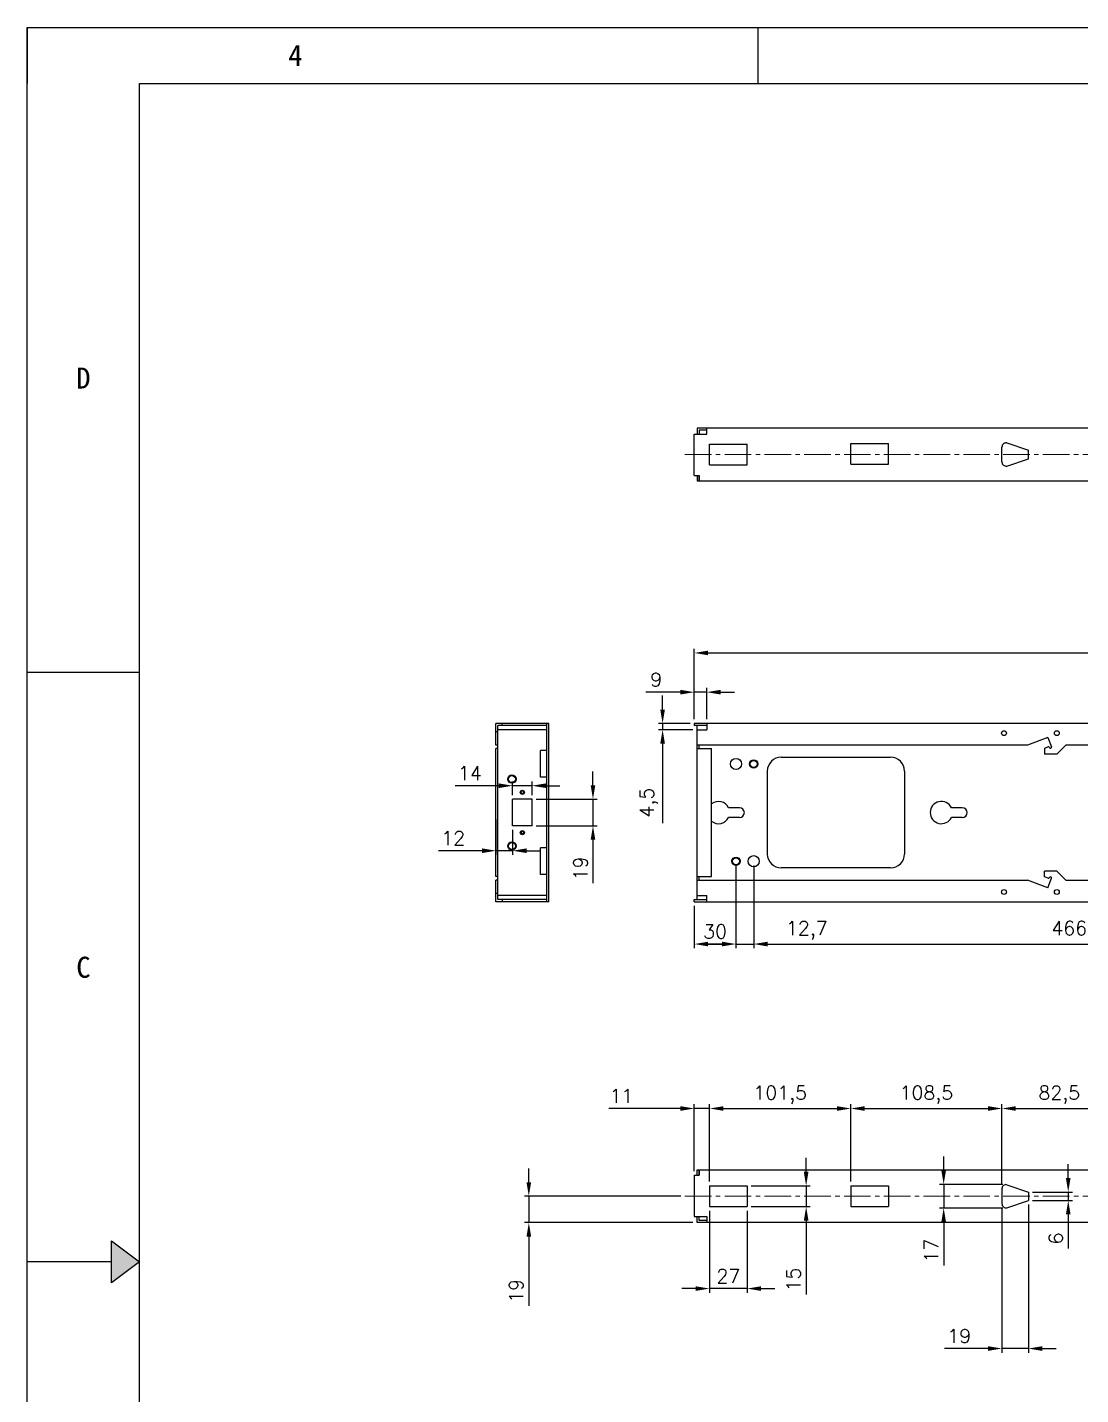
# Model space of a CAD drawing. Header units: millimetres. Extents: x 120943 to 145233, y 4425 to 40233.
# Drawn here: x 126943 to 127700, y 29718 to 30700 of the extents above; entities that cross this region are included whole.
import ezdxf
from ezdxf.enums import TextEntityAlignment as Align

# ---------------------------------------------------------------- set-up
doc = ezdxf.new("R2010")
doc.units = ezdxf.units.MM
doc.linetypes.add('CENTER2', pattern=[28.575, 19.05, -3.175, 3.175, -3.175])
doc.linetypes.add('DOT', pattern=[0.25, 0, -0.25])
doc.layers.add('cen', color=1, linetype='CENTER2', lineweight=9)
doc.layers.add('dim', color=2, linetype='Continuous', lineweight=9)
doc.layers.add('print', color=30, linetype='Continuous')
doc.styles.add('Dartop', font='SIMFANG.TTF')
doc.styles.get("Standard").update_dxf_attribs({"font": 'txt', "bigfont": 'gbcbig.shx'})
doc.dimstyles.new('2-small', dxfattribs={"dimtxt": 10, "dimasz": 10, "dimexe": 3, "dimexo": 3, "dimgap": 4, "dimtad": 1, "dimtxsty": 'Standard', "dimcen": 5, "dimazin": 0, "dimtfac": 1, "dimtmove": 0, "dimatfit": 3, "dimfxl": 1, "dimarcsym": 0})

# ---------------------------------------------------------------- blocks, each defined once
blk = doc.blocks.new('*U525')
at = {"color": 254, "linetype": 'Continuous', "extrusion": (0, 0, -1)}
for points in [[(-0.833, 11), (-0.75, 10.812), (-0.75, 11.188)], [(-0.833, 11), (-0.75, 11.188), (-1, 11)], [(-0.833, 11), (-1, 11), (-0.75, 10.812)]]:
    blk.add_solid(points, dxfattribs=at)
blk = doc.blocks.new('*D1269')
at = {"layer": 'Defpoints', "color": 0}
for p in [(128462.05, 30250.92), (127422.05, 30200.31), (128462.05, 30200.31)]:
    blk.add_point(p, dxfattribs=at)
at = {"layer": 'dim', "color": 0, "lineweight": -2}
for p, q in [((127422.05, 30203.31), (127422.05, 30253.92)), ((127432.05, 30250.92), (128452.05, 30250.92)), ((128462.05, 30203.31), (128462.05, 30253.92))]:
    blk.add_line(p, q, dxfattribs=at)
at = {"layer": 'dim', "color": 0}
for points in [[(127432.05, 30252.58), (127432.05, 30249.25), (127422.05, 30250.92)], [(128452.05, 30252.58), (128452.05, 30249.25), (128462.05, 30250.92)]]:
    blk.add_solid(points, dxfattribs=at)
at = {"layer": 'dim', "color": 0, "insert": (127942.05, 30259.92), "char_height": 10, "attachment_point": 5}
blk.add_mtext('1040', dxfattribs=at)
blk = doc.blocks.new('*D1273')
at = {"layer": 'Defpoints', "color": 0}
for p in [(127422.05, 30222.75), (127422.05, 30200.31), (127431.05, 30200.31)]:
    blk.add_point(p, dxfattribs=at)
at = {"layer": 'dim', "color": 0, "lineweight": -2}
for p, q in [((127412.05, 30222.75), (127387.39, 30222.75)), ((127422.05, 30203.31), (127422.05, 30225.75)), ((127431.05, 30222.75), (127422.05, 30222.75)), ((127431.05, 30203.31), (127431.05, 30225.75)), ((127441.05, 30222.75), (127451.05, 30222.75))]:
    blk.add_line(p, q, dxfattribs=at)
at = {"layer": 'dim', "color": 0}
for points in [[(127412.05, 30224.42), (127412.05, 30221.08), (127422.05, 30222.75)], [(127441.05, 30224.42), (127441.05, 30221.08), (127431.05, 30222.75)]]:
    blk.add_solid(points, dxfattribs=at)
at = {"layer": 'dim', "color": 0, "insert": (127394.72, 30231.75), "char_height": 10, "attachment_point": 5}
blk.add_mtext('9', dxfattribs=at)
blk = doc.blocks.new('*D1274')
at = {"layer": 'Defpoints', "color": 0}
for p in [(127399.32, 30200.31), (127422.05, 30200.31), (127424.05, 30195.81)]:
    blk.add_point(p, dxfattribs=at)
at = {"layer": 'dim', "color": 0, "lineweight": -2}
for p, q in [((127399.32, 30210.31), (127399.32, 30220.31)), ((127419.05, 30200.31), (127396.32, 30200.31)), ((127399.32, 30200.31), (127399.32, 30195.81)), ((127421.05, 30195.81), (127396.32, 30195.81)), ((127399.32, 30185.81), (127399.32, 30128.64))]:
    blk.add_line(p, q, dxfattribs=at)
at = {"layer": 'dim', "color": 0}
for points in [[(127397.65, 30210.31), (127400.99, 30210.31), (127399.32, 30200.31)], [(127397.65, 30185.81), (127400.99, 30185.81), (127399.32, 30195.81)]]:
    blk.add_solid(points, dxfattribs=at)
at = {"layer": 'dim', "color": 0, "insert": (127389.49, 30143.47), "char_height": 10, "attachment_point": 5, "rotation": 90}
blk.add_mtext('4,5', dxfattribs=at)
blk = doc.blocks.new('*D1282')
at = {"layer": 'Defpoints', "color": 0}
for p in [(127291.58, 30155.59), (127291.58, 30145.87), (127305.58, 30145.87)]:
    blk.add_point(p, dxfattribs=at)
at = {"layer": 'dim', "color": 0, "lineweight": -2}
for p, q in [((127291.58, 30148.87), (127291.58, 30158.59)), ((127305.58, 30148.87), (127305.58, 30158.59)), ((127281.58, 30155.59), (127250.24, 30155.59)), ((127305.58, 30155.59), (127291.58, 30155.59)), ((127315.58, 30155.59), (127325.58, 30155.59))]:
    blk.add_line(p, q, dxfattribs=at)
at = {"layer": 'dim', "color": 0}
for points in [[(127281.58, 30157.26), (127281.58, 30153.93), (127291.58, 30155.59)], [(127315.58, 30157.26), (127315.58, 30153.93), (127305.58, 30155.59)]]:
    blk.add_solid(points, dxfattribs=at)
at = {"layer": 'dim', "color": 0, "insert": (127260.91, 30164.59), "char_height": 10, "attachment_point": 5}
blk.add_mtext('14', dxfattribs=at)
blk = doc.blocks.new('*D1283')
at = {"layer": 'Defpoints', "color": 0}
for p in [(127305.58, 30145.87), (127305.58, 30126.87), (127349.31, 30126.87)]:
    blk.add_point(p, dxfattribs=at)
at = {"layer": 'dim', "color": 0, "lineweight": -2}
for p, q in [((127349.31, 30155.87), (127349.31, 30165.87)), ((127308.58, 30145.87), (127352.31, 30145.87)), ((127349.31, 30145.87), (127349.31, 30126.87)), ((127308.58, 30126.87), (127352.31, 30126.87)), ((127349.31, 30116.87), (127349.31, 30085.54))]:
    blk.add_line(p, q, dxfattribs=at)
at = {"layer": 'dim', "color": 0}
for points in [[(127347.64, 30155.87), (127350.98, 30155.87), (127349.31, 30145.87)], [(127347.64, 30116.87), (127350.98, 30116.87), (127349.31, 30126.87)]]:
    blk.add_solid(points, dxfattribs=at)
at = {"layer": 'dim', "color": 0, "insert": (127340.31, 30096.21), "char_height": 10, "attachment_point": 5, "rotation": 90}
blk.add_mtext('19', dxfattribs=at)
blk = doc.blocks.new('*D1284')
at = {"layer": 'Defpoints', "color": 0}
for p in [(127279.58, 30134.31), (127291.58, 30126.87), (127279.58, 30108.92)]:
    blk.add_point(p, dxfattribs=at)
at = {"layer": 'dim', "color": 0, "lineweight": -2}
for p, q in [((127279.58, 30131.31), (127279.58, 30105.92)), ((127291.58, 30123.87), (127291.58, 30105.92)), ((127269.58, 30108.92), (127238.25, 30108.92)), ((127291.58, 30108.92), (127279.58, 30108.92)), ((127301.58, 30108.92), (127311.58, 30108.92))]:
    blk.add_line(p, q, dxfattribs=at)
at = {"layer": 'dim', "color": 0}
for points in [[(127269.58, 30110.58), (127269.58, 30107.25), (127279.58, 30108.92)], [(127301.58, 30110.58), (127301.58, 30107.25), (127291.58, 30108.92)]]:
    blk.add_solid(points, dxfattribs=at)
at = {"layer": 'dim', "color": 0, "insert": (127248.91, 30117.92), "char_height": 10, "attachment_point": 5}
blk.add_mtext('12', dxfattribs=at)
blk = doc.blocks.new('*D1285')
at = {"layer": 'Defpoints', "color": 0}
for p in [(127415.4, 29860.88), (127303.23, 29841.88), (127424.05, 29841.88)]:
    blk.add_point(p, dxfattribs=at)
at = {"layer": 'dim', "color": 0, "lineweight": -2}
for p, q in [((127303.23, 29870.88), (127303.23, 29880.88)), ((127412.4, 29860.88), (127300.23, 29860.88)), ((127303.23, 29860.88), (127303.23, 29841.88)), ((127421.05, 29841.88), (127300.23, 29841.88)), ((127303.23, 29831.88), (127303.23, 29782.21))]:
    blk.add_line(p, q, dxfattribs=at)
at = {"layer": 'dim', "color": 0}
for points in [[(127301.56, 29870.88), (127304.89, 29870.88), (127303.23, 29860.88)], [(127301.56, 29831.88), (127304.89, 29831.88), (127303.23, 29841.88)]]:
    blk.add_solid(points, dxfattribs=at)
at = {"layer": 'dim', "color": 0, "insert": (127294.23, 29792.88), "char_height": 10, "attachment_point": 5, "rotation": 90}
blk.add_mtext('19', dxfattribs=at)
blk = doc.blocks.new('*D1286')
at = {"layer": 'Defpoints', "color": 0}
for p in [(127433.05, 29923.84), (127422.05, 29875.88), (127433.05, 29868.38)]:
    blk.add_point(p, dxfattribs=at)
at = {"layer": 'dim', "color": 0, "lineweight": -2}
for p, q in [((127412.05, 29923.84), (127360.72, 29923.84)), ((127422.05, 29878.88), (127422.05, 29926.84)), ((127433.05, 29923.84), (127422.05, 29923.84)), ((127433.05, 29871.38), (127433.05, 29926.84)), ((127443.05, 29923.84), (127453.05, 29923.84))]:
    blk.add_line(p, q, dxfattribs=at)
at = {"layer": 'dim', "color": 0}
for points in [[(127412.05, 29925.5), (127412.05, 29922.17), (127422.05, 29923.84)], [(127443.05, 29925.5), (127443.05, 29922.17), (127433.05, 29923.84)]]:
    blk.add_solid(points, dxfattribs=at)
at = {"layer": 'dim', "color": 0, "insert": (127369.72, 29932.84), "char_height": 10, "attachment_point": 5}
blk.add_mtext('11', dxfattribs=at)
blk = doc.blocks.new('*D1287')
at = {"layer": 'Defpoints', "color": 0}
for p in [(127534.55, 29923.84), (127433.05, 29868.38), (127534.55, 29868.38)]:
    blk.add_point(p, dxfattribs=at)
at = {"layer": 'dim', "color": 0, "lineweight": -2}
for p, q in [((127433.05, 29871.38), (127433.05, 29926.84)), ((127443.05, 29923.84), (127524.55, 29923.84)), ((127534.55, 29871.38), (127534.55, 29926.84))]:
    blk.add_line(p, q, dxfattribs=at)
at = {"layer": 'dim', "color": 0}
for points in [[(127443.05, 29925.5), (127443.05, 29922.17), (127433.05, 29923.84)], [(127524.55, 29925.5), (127524.55, 29922.17), (127534.55, 29923.84)]]:
    blk.add_solid(points, dxfattribs=at)
at = {"layer": 'dim', "color": 0, "insert": (127483.8, 29933.67), "char_height": 10, "attachment_point": 5}
blk.add_mtext('101,5', dxfattribs=at)
blk = doc.blocks.new('*D1288')
at = {"layer": 'Defpoints', "color": 0}
for p in [(127643.05, 29923.84), (127534.55, 29868.38), (127643.05, 29866.2)]:
    blk.add_point(p, dxfattribs=at)
at = {"layer": 'dim', "color": 0, "lineweight": -2}
for p, q in [((127534.55, 29871.38), (127534.55, 29926.84)), ((127544.55, 29923.84), (127633.05, 29923.84)), ((127643.05, 29869.2), (127643.05, 29926.84))]:
    blk.add_line(p, q, dxfattribs=at)
at = {"layer": 'dim', "color": 0}
for points in [[(127544.55, 29925.5), (127544.55, 29922.17), (127534.55, 29923.84)], [(127633.05, 29925.5), (127633.05, 29922.17), (127643.05, 29923.84)]]:
    blk.add_solid(points, dxfattribs=at)
at = {"layer": 'dim', "color": 0, "insert": (127588.8, 29933.67), "char_height": 10, "attachment_point": 5}
blk.add_mtext('108,5', dxfattribs=at)
blk = doc.blocks.new('*D1289')
at = {"layer": 'Defpoints', "color": 0}
for p in [(127433.05, 29853.38), (127460.05, 29853.38), (127433.05, 29794.54)]:
    blk.add_point(p, dxfattribs=at)
at = {"layer": 'dim', "color": 0, "lineweight": -2}
for p, q in [((127433.05, 29850.38), (127433.05, 29791.54)), ((127460.05, 29850.38), (127460.05, 29791.54)), ((127423.05, 29794.54), (127413.05, 29794.54)), ((127460.05, 29794.54), (127433.05, 29794.54)), ((127470.05, 29794.54), (127480.05, 29794.54))]:
    blk.add_line(p, q, dxfattribs=at)
at = {"layer": 'dim', "color": 0}
for points in [[(127423.05, 29796.2), (127423.05, 29792.87), (127433.05, 29794.54)], [(127470.05, 29796.2), (127470.05, 29792.87), (127460.05, 29794.54)]]:
    blk.add_solid(points, dxfattribs=at)
at = {"layer": 'dim', "color": 0, "insert": (127446.55, 29803.54), "char_height": 10, "attachment_point": 5}
blk.add_mtext('27', dxfattribs=at)
blk = doc.blocks.new('*D1290')
at = {"layer": 'Defpoints', "color": 0}
for p in [(127460.05, 29868.38), (127460.05, 29853.38), (127502.44, 29853.38)]:
    blk.add_point(p, dxfattribs=at)
at = {"layer": 'dim', "color": 0, "lineweight": -2}
for p, q in [((127502.44, 29878.38), (127502.44, 29888.38)), ((127463.05, 29868.38), (127505.44, 29868.38)), ((127502.44, 29868.38), (127502.44, 29853.38)), ((127463.05, 29853.38), (127505.44, 29853.38)), ((127502.44, 29843.38), (127502.44, 29790.38))]:
    blk.add_line(p, q, dxfattribs=at)
at = {"layer": 'dim', "color": 0}
for points in [[(127500.77, 29878.38), (127504.1, 29878.38), (127502.44, 29868.38)], [(127500.77, 29843.38), (127504.1, 29843.38), (127502.44, 29853.38)]]:
    blk.add_solid(points, dxfattribs=at)
at = {"layer": 'dim', "color": 0, "insert": (127493.44, 29801.04), "char_height": 10, "attachment_point": 5, "rotation": 90}
blk.add_mtext('15', dxfattribs=at)
blk = doc.blocks.new('*D1291')
at = {"layer": 'Defpoints', "color": 0}
for p in [(127725.55, 29923.84), (127643.05, 29866.2), (127725.55, 29868.38)]:
    blk.add_point(p, dxfattribs=at)
at = {"layer": 'dim', "color": 0, "lineweight": -2}
for p, q in [((127643.05, 29869.2), (127643.05, 29926.84)), ((127653.05, 29923.84), (127715.55, 29923.84)), ((127725.55, 29871.38), (127725.55, 29926.84))]:
    blk.add_line(p, q, dxfattribs=at)
at = {"layer": 'dim', "color": 0}
for points in [[(127653.05, 29925.5), (127653.05, 29922.17), (127643.05, 29923.84)], [(127715.55, 29925.5), (127715.55, 29922.17), (127725.55, 29923.84)]]:
    blk.add_solid(points, dxfattribs=at)
at = {"layer": 'dim', "color": 0, "insert": (127684.3, 29933.67), "char_height": 10, "attachment_point": 5}
blk.add_mtext('82,5', dxfattribs=at)
blk = doc.blocks.new('*D1095')
at = {"layer": 'Defpoints', "color": 0}
for p in [(127646.65, 29869.38), (127601.23, 29852.37), (127646.65, 29852.37)]:
    blk.add_point(p, dxfattribs=at)
at = {"layer": 'dim', "color": 0, "lineweight": -2}
for p, q in [((127601.23, 29879.38), (127601.23, 29889.38)), ((127643.65, 29869.38), (127598.23, 29869.38)), ((127601.23, 29869.38), (127601.23, 29852.37)), ((127643.65, 29852.37), (127598.23, 29852.37)), ((127601.23, 29842.37), (127601.23, 29811.04))]:
    blk.add_line(p, q, dxfattribs=at)
at = {"layer": 'dim', "color": 0}
for points in [[(127599.56, 29879.38), (127602.9, 29879.38), (127601.23, 29869.38)], [(127599.56, 29842.37), (127602.9, 29842.37), (127601.23, 29852.37)]]:
    blk.add_solid(points, dxfattribs=at)
at = {"layer": 'dim', "color": 0, "insert": (127592.23, 29821.71), "char_height": 10, "attachment_point": 5, "rotation": 90}
blk.add_mtext('17', dxfattribs=at)
blk = doc.blocks.new('*D1292')
at = {"layer": 'Defpoints', "color": 0}
for p in [(127662.05, 29863.88), (127662.05, 29857.88), (127690.71, 29857.88)]:
    blk.add_point(p, dxfattribs=at)
at = {"layer": 'dim', "color": 0, "lineweight": -2}
for p, q in [((127690.71, 29873.88), (127690.71, 29883.88)), ((127665.05, 29863.88), (127693.71, 29863.88)), ((127690.71, 29863.88), (127690.71, 29857.88)), ((127665.05, 29857.88), (127693.71, 29857.88)), ((127690.71, 29847.88), (127690.71, 29823.21))]:
    blk.add_line(p, q, dxfattribs=at)
at = {"layer": 'dim', "color": 0}
for points in [[(127689.04, 29873.88), (127692.37, 29873.88), (127690.71, 29863.88)], [(127689.04, 29847.88), (127692.37, 29847.88), (127690.71, 29857.88)]]:
    blk.add_solid(points, dxfattribs=at)
at = {"layer": 'dim', "color": 0, "insert": (127681.71, 29830.54), "char_height": 10, "attachment_point": 5, "rotation": 90}
blk.add_mtext('6', dxfattribs=at)
blk = doc.blocks.new('*D1293')
at = {"layer": 'Defpoints', "color": 0}
for p in [(127643.05, 29855.55), (127662.05, 29857.88), (127643.05, 29751.5)]:
    blk.add_point(p, dxfattribs=at)
at = {"layer": 'dim', "color": 0, "lineweight": -2}
for p, q in [((127662.05, 29854.88), (127662.05, 29748.5)), ((127643.05, 29852.55), (127643.05, 29748.5)), ((127633.05, 29751.5), (127601.72, 29751.5)), ((127662.05, 29751.5), (127643.05, 29751.5)), ((127672.05, 29751.5), (127682.05, 29751.5))]:
    blk.add_line(p, q, dxfattribs=at)
at = {"layer": 'dim', "color": 0}
for points in [[(127633.05, 29753.17), (127633.05, 29749.83), (127643.05, 29751.5)], [(127672.05, 29753.17), (127672.05, 29749.83), (127662.05, 29751.5)]]:
    blk.add_solid(points, dxfattribs=at)
at = {"layer": 'dim', "color": 0, "insert": (127612.39, 29760.5), "char_height": 10, "attachment_point": 5}
blk.add_mtext('19', dxfattribs=at)
blk = doc.blocks.new('*D1330')
at = {"layer": 'Defpoints', "color": 0}
for p in [(127452.05, 30101.38), (127422.05, 30072.31), (127452.05, 30041.9)]:
    blk.add_point(p, dxfattribs=at)
at = {"layer": 'dim', "color": 0, "lineweight": -2}
for p, q in [((127452.05, 30098.38), (127452.05, 30038.9)), ((127422.05, 30069.31), (127422.05, 30038.9)), ((127432.05, 30041.9), (127442.05, 30041.9))]:
    blk.add_line(p, q, dxfattribs=at)
at = {"layer": 'dim', "color": 0}
for points in [[(127432.05, 30043.57), (127432.05, 30040.24), (127422.05, 30041.9)], [(127442.05, 30043.57), (127442.05, 30040.24), (127452.05, 30041.9)]]:
    blk.add_solid(points, dxfattribs=at)
at = {"layer": 'dim', "color": 0, "insert": (127437.05, 30050.9), "char_height": 10, "attachment_point": 5}
blk.add_mtext('30', dxfattribs=at)
blk = doc.blocks.new('*D1331')
at = {"layer": 'Defpoints', "color": 0}
for p in [(127452.05, 30101.38), (127464.75, 30101.38), (127464.75, 30041.9)]:
    blk.add_point(p, dxfattribs=at)
at = {"layer": 'dim', "color": 0, "lineweight": -2}
for p, q in [((127452.05, 30098.38), (127452.05, 30038.9)), ((127464.75, 30098.38), (127464.75, 30038.9)), ((127442.05, 30041.9), (127432.05, 30041.9)), ((127452.05, 30041.9), (127464.75, 30041.9)), ((127474.75, 30041.9), (127521.09, 30041.9))]:
    blk.add_line(p, q, dxfattribs=at)
at = {"layer": 'dim', "color": 0}
for points in [[(127442.05, 30043.57), (127442.05, 30040.24), (127452.05, 30041.9)], [(127474.75, 30043.57), (127474.75, 30040.24), (127464.75, 30041.9)]]:
    blk.add_solid(points, dxfattribs=at)
at = {"layer": 'dim', "color": 0, "insert": (127502.92, 30051.74), "char_height": 10, "attachment_point": 5}
blk.add_mtext('12,7', dxfattribs=at)
blk = doc.blocks.new('*D1332')
at = {"layer": 'Defpoints', "color": 0}
for p in [(127464.75, 30101.38), (127930.85, 30101.36), (127930.85, 30041.9)]:
    blk.add_point(p, dxfattribs=at)
at = {"layer": 'dim', "color": 0, "lineweight": -2}
for p, q in [((127464.75, 30098.38), (127464.75, 30038.9)), ((127930.85, 30098.36), (127930.85, 30038.9)), ((127474.75, 30041.9), (127920.85, 30041.9))]:
    blk.add_line(p, q, dxfattribs=at)
at = {"layer": 'dim', "color": 0}
for points in [[(127474.75, 30043.57), (127474.75, 30040.24), (127464.75, 30041.9)], [(127920.85, 30043.57), (127920.85, 30040.24), (127930.85, 30041.9)]]:
    blk.add_solid(points, dxfattribs=at)
at = {"layer": 'dim', "color": 0, "insert": (127697.8, 30051.74), "char_height": 10, "attachment_point": 5}
blk.add_mtext('466,1', dxfattribs=at)

msp = doc.modelspace()

# ---------------------------------------------------------------- linework, layer by layer
at = {"color": 0, "linetype": 'DOT'}
for p, q in [((126943.004, 30700.075), (129462.177, 30700.075)), ((126943.004, 28967.689), (126943.004, 30659.787))]:
    msp.add_line(p, q, dxfattribs=at)
at = {"color": 0}
for p, q in [((126943.004, 30700.075), (126943.004, 30659.787)), ((126943.004, 30700.075), (126943.004, 30700.075)), ((127467.918, 30659.787), (127467.918, 30700.075)), ((127023.58, 28967.689), (127023.58, 30659.787)), ((127023.58, 30659.787), (129421.889, 30659.787)), ((127023.58, 30236.762), (126943.004, 30236.762)), ((127003.436, 29813.738), (126943.004, 29813.738))]:
    msp.add_line(p, q, dxfattribs=at)
for p, q in [((127422.055, 30407.9), (127431.055, 30407.9)), ((127422.055, 30378.4), (127422.055, 30407.9)), ((128462.055, 30412.4), (127424.055, 30412.4)), ((127424.055, 30412.4), (127424.055, 30407.9)), ((127431.055, 30410.9), (127425.555, 30410.9)), ((127425.555, 30410.9), (127425.555, 30407.9)), ((127431.055, 30407.9), (127431.055, 30412.4)), ((127431.055, 30407.9), (127431.055, 30412.4)), ((127433.055, 30400.9), (127460.055, 30400.9)), ((127433.055, 30385.9), (127433.055, 30400.9)), ((127460.055, 30385.9), (127460.055, 30400.9)), ((127534.555, 30401.4), (127561.555, 30401.4)), ((127534.555, 30386.4), (127534.555, 30401.4)), ((127561.555, 30386.4), (127561.555, 30401.4)), ((127643.055, 30388.072), (127643.055, 30398.727)), ((127646.654, 30401.666), (127662.055, 30396.4)), ((127662.055, 30390.4), (127662.055, 30396.4)), ((127433.055, 30385.9), (127460.055, 30385.9)), ((127534.555, 30386.4), (127561.555, 30386.4)), ((127646.654, 30385.133), (127662.055, 30390.4)), ((127422.055, 30378.4), (127425.555, 30378.4)), ((127424.055, 30378.4), (127424.055, 30374.4)), ((127424.055, 30374.4), (128462.055, 30374.4)), ((127425.555, 30374.4), (127425.555, 30378.4)), ((127425.555, 30374.4), (127425.555, 30378.4)), ((127425.555, 30378.4), (127425.555, 30374.4)), ((127279.582, 30184.806), (127279.582, 30200.306)), ((127317.582, 30200.306), (127279.582, 30200.306)), ((127281.082, 30182.306), (127281.082, 30198.806)), ((127316.082, 30198.806), (127281.082, 30198.806)), ((127284.082, 30198.806), (127284.082, 30200.306)), ((127316.082, 30072.306), (127316.082, 30200.306)), ((127316.082, 30195.806), (127316.082, 30198.806)), ((127317.582, 30072.306), (127317.582, 30200.306)), ((128462.055, 30200.306), (127422.055, 30200.306)), ((127422.055, 30200.306), (127422.055, 30198.806)), ((127431.055, 30198.806), (127422.055, 30198.806)), ((127424.055, 30073.806), (127424.055, 30198.806)), ((127431.055, 30200.306), (127431.055, 30195.806)), ((127281.082, 30194.306), (127279.582, 30194.306)), ((127316.082, 30195.806), (127281.082, 30195.806)), ((127424.055, 30195.806), (127431.055, 30195.806)), ((127676.055, 30190.306), (127661.388, 30184.806)), ((127676.055, 30190.306), (127678.6, 30183.518)), ((127281.082, 30184.806), (127279.582, 30184.806)), ((127279.582, 30090.306), (127279.582, 30182.306)), ((127281.082, 30182.306), (127279.582, 30182.306)), ((127281.082, 30090.306), (127281.082, 30182.306)), ((127311.582, 30161.706), (127311.582, 30180.806)), ((127316.082, 30180.806), (127311.582, 30180.806)), ((127316.082, 30161.706), (127316.082, 30180.806)), ((127661.388, 30184.806), (127424.055, 30184.806)), ((127424.055, 30182.306), (127434.555, 30182.306)), ((127425.555, 30182.306), (127425.555, 30184.806)), ((127434.555, 30090.306), (127434.555, 30182.306)), ((127676.23, 30183.43), (127673.555, 30182.427)), ((127673.555, 30182.427), (127673.555, 30178.306)), ((127682.555, 30178.306), (127673.555, 30178.306)), ((127677.196, 30182.991), (127677.196, 30182.991)), ((127682.555, 30178.306), (127689.055, 30184.806)), ((127958.555, 30184.806), (127689.055, 30184.806)), ((127484.555, 30176.056), (127563.055, 30176.056)), ((127316.082, 30161.706), (127311.582, 30161.706)), ((127474.555, 30166.056), (127474.555, 30106.556)), ((127573.055, 30166.056), (127573.055, 30106.556)), ((127291.578, 30126.872), (127291.578, 30145.872)), ((127305.58, 30145.872), (127291.578, 30145.872)), ((127305.58, 30126.872), (127305.58, 30145.872)), ((127454.555, 30139.806), (127446.748, 30139.806)), ((127614.555, 30139.806), (127606.748, 30139.806)), ((127454.555, 30132.806), (127446.748, 30132.806)), ((127614.555, 30132.806), (127606.748, 30132.806)), ((127305.58, 30126.872), (127291.578, 30126.872)), ((127311.582, 30091.806), (127311.582, 30110.906)), ((127316.082, 30110.906), (127311.582, 30110.906)), ((127316.082, 30091.806), (127316.082, 30110.906)), ((127281.082, 30090.306), (127279.582, 30090.306)), ((127281.082, 30073.806), (127281.082, 30090.306)), ((127316.082, 30091.806), (127311.582, 30091.806)), ((127424.055, 30090.306), (127434.555, 30090.306)), ((127425.555, 30087.806), (127425.555, 30090.306)), ((127563.055, 30096.556), (127484.555, 30096.556)), ((127673.555, 30090.186), (127673.555, 30094.306)), ((127682.555, 30094.306), (127673.555, 30094.306)), ((127676.23, 30089.182), (127673.555, 30090.186)), ((127676.055, 30082.306), (127678.6, 30089.095)), ((127677.196, 30089.621), (127677.196, 30089.621)), ((127682.555, 30094.306), (127689.055, 30087.806)), ((127279.582, 30072.306), (127279.582, 30087.806)), ((127281.082, 30087.806), (127279.582, 30087.806)), ((127424.055, 30087.806), (127661.388, 30087.806)), ((127676.055, 30082.306), (127661.388, 30087.806)), ((127689.055, 30087.806), (127958.555, 30087.806)), ((127281.082, 30078.306), (127279.582, 30078.306)), ((127317.582, 30072.306), (127279.582, 30072.306)), ((127316.082, 30076.806), (127281.082, 30076.806)), ((127316.082, 30073.806), (127281.082, 30073.806)), ((127284.082, 30073.806), (127284.082, 30072.306)), ((127316.082, 30073.806), (127316.082, 30076.806)), ((127422.055, 30073.806), (127431.055, 30073.806)), ((127422.055, 30072.306), (127422.055, 30073.806)), ((127422.055, 30072.306), (128462.055, 30072.306)), ((127424.055, 30076.806), (127431.055, 30076.806)), ((127431.055, 30072.306), (127431.055, 30076.806)), ((127422.055, 29875.877), (127425.555, 29875.877)), ((127422.055, 29875.877), (127422.055, 29846.377)), ((127424.055, 29879.877), (128462.055, 29879.877)), ((127424.055, 29875.877), (127424.055, 29879.877)), ((127425.555, 29879.877), (127425.555, 29875.877)), ((127425.555, 29875.877), (127425.555, 29879.877)), ((127433.055, 29868.377), (127460.055, 29868.377)), ((127433.055, 29868.377), (127433.055, 29853.377)), ((127460.055, 29868.377), (127460.055, 29853.377)), ((127534.555, 29868.377), (127561.555, 29868.377)), ((127534.555, 29868.377), (127534.555, 29853.377)), ((127561.555, 29868.377), (127561.555, 29853.377)), ((127643.055, 29866.204), (127643.055, 29855.55)), ((127646.654, 29869.144), (127662.055, 29863.877)), ((127662.055, 29863.877), (127662.055, 29857.877)), ((127433.055, 29853.377), (127460.055, 29853.377)), ((127534.555, 29853.377), (127561.555, 29853.377)), ((127646.654, 29852.61), (127662.055, 29857.877)), ((127422.055, 29846.377), (127431.055, 29846.377)), ((127424.055, 29841.877), (127424.055, 29846.377)), ((127425.555, 29843.377), (127425.555, 29846.377)), ((127431.055, 29843.377), (127425.555, 29843.377)), ((127431.055, 29846.377), (127431.055, 29841.877)), ((128462.055, 29841.877), (127424.055, 29841.877))]:
    msp.add_line(p, q)
msp.add_lwpolyline([(127023.58, 29813.738), (127003.436, 29798.63), (127003.436, 29828.846), (127023.58, 29813.738)], close=True, dxfattribs=at)
for centre, radius in [((127644.555, 30193.306), 1.75), ((127682.555, 30193.306), 1.75), ((127452.055, 30171.231), 4), ((127464.755, 30171.231), 3), ((127464.755, 30171.231), 2.5), ((127291.082, 30160.306), 3), ((127291.082, 30160.306), 2.5), ((127298.579, 30150.872), 1.5), ((127298.579, 30150.872), 1), ((127298.579, 30121.872), 1.5), ((127298.579, 30121.872), 1), ((127291.082, 30112.306), 3), ((127291.082, 30112.306), 2.5), ((127452.055, 30101.381), 3), ((127452.055, 30101.381), 2.5), ((127464.755, 30101.381), 4), ((127644.555, 30079.306), 1.75), ((127682.555, 30079.306), 1.75)]:
    msp.add_circle(centre, radius)
for centre, radius, start, end in [((127646.055, 30398.727), 3, 78.486169, 180), ((127646.055, 30388.072), 3, 180, 281.513831), ((127676.494, 30182.728), 0.75, 20.556045, 110.556045), ((127677.898, 30183.254), 0.75, 200.556045, 20.556045), ((127484.555, 30166.056), 10, 90, 180), ((127563.055, 30166.056), 10, 0, 90), ((127439.555, 30136.306), 8, 25.94448, 128.682187), ((127454.555, 30136.306), 3.5, 270, 90), ((127599.555, 30136.306), 8, 25.94448, 334.05552), ((127614.555, 30136.306), 3.5, 270, 90), ((127439.555, 30136.306), 8, 231.317813, 334.05552), ((127484.555, 30106.556), 10, 180, 270), ((127563.055, 30106.556), 10, 270, 0), ((127676.494, 30089.885), 0.75, 249.443955, 339.443955), ((127677.898, 30089.358), 0.75, 339.443955, 159.443955), ((127646.055, 29866.204), 3, 78.486169, 180), ((127646.055, 29855.55), 3, 180, 281.513831)]:
    msp.add_arc(centre, radius, start, end)
at = {"layer": 'cen'}
for p, q in [((127415.396, 30393.4), (128467.467, 30393.4)), ((127415.396, 29860.877), (128467.467, 29860.877))]:
    msp.add_line(p, q, dxfattribs=at)
at = {"layer": 'print'}
msp.add_lwpolyline([(126943.004, 30700.075), (129502.465, 30700.075), (129502.465, 28927.401), (126943.004, 28927.401)], close=True, dxfattribs=at)

# ---------------------------------------------------------------- block references
at = {"color": 0, "linetype": 'Continuous', "xscale": 80.57610619627711, "yscale": 80.57610619687368, "zscale": 80.57610619687446}
msp.add_blockref('*U525', (126943.004, 28927.401), dxfattribs=at)

# ---------------------------------------------------------------- texts
at = {"color": 0, "style": 'Dartop'}
for s, p in [('4', (127135.542, 30679.931)), ('D', (126983.292, 30448.275)), ('C', (126983.292, 30025.25))]:
    msp.add_text(s, height=15.108, dxfattribs=at).set_placement(p, align=Align.MIDDLE_CENTER)

# ---------------------------------------------------------------- dimensions: what is measured, and where the dimension line sits
at = {"layer": 'dim'}
for base, p1, p2, picture, middle in [((128462.055, 30250.916), (127422.055, 30200.306), (128462.055, 30200.306), '*D1269', (127942.055, 30250.916)), ((127433.055, 29923.837), (127422.055, 29875.877), (127433.055, 29868.377), '*D1286', (127369.721, 29923.837))]:
    dim = msp.add_linear_dim(base=base, p1=p1, p2=p2, dimstyle='2-small', override={"dimpost": '\\X'}, dxfattribs=at)
    dim.commit()
    dim.dimension.update_dxf_attribs({"geometry": picture, "text_midpoint": middle, "dimtype": 160})
for base, p1, p2, picture, middle in [((127422.055, 30222.751), (127431.055, 30200.306), (127422.055, 30200.306), '*D1273', (127394.721, 30231.751)), ((127291.578, 30155.595), (127305.58, 30145.872), (127291.578, 30145.872), '*D1282', (127260.911, 30164.595)), ((127279.582, 30108.915), (127291.578, 30126.872), (127279.582, 30134.306), '*D1284', (127248.915, 30117.915)), ((127452.055, 30041.903), (127422.055, 30072.306), (127452.055, 30101.381), '*D1330', (127437.055, 30050.903)), ((127464.755, 30041.903), (127452.055, 30101.381), (127464.755, 30101.381), '*D1331', (127502.921, 30051.736)), ((127930.854, 30041.903), (127464.755, 30101.381), (127930.854, 30101.364), '*D1332', (127697.805, 30051.736)), ((127534.555, 29923.837), (127433.055, 29868.377), (127534.555, 29868.377), '*D1287', (127483.805, 29933.67)), ((127643.055, 29923.837), (127534.555, 29868.377), (127643.055, 29866.204), '*D1288', (127588.805, 29933.67)), ((127725.555, 29923.837), (127643.055, 29866.204), (127725.555, 29868.377), '*D1291', (127684.305, 29933.67)), ((127433.055, 29794.536), (127460.055, 29853.377), (127433.055, 29853.377), '*D1289', (127446.555, 29803.536)), ((127643.055, 29751.502), (127662.055, 29857.877), (127643.055, 29855.55), '*D1293', (127612.388, 29760.502))]:
    dim = msp.add_linear_dim(base=base, p1=p1, p2=p2, dimstyle='2-small', override={"dimpost": '\\X'}, dxfattribs=at)
    dim.commit()
    dim.dimension.update_dxf_attribs({"geometry": picture, "text_midpoint": middle})
for base, p1, p2, picture, middle in [((127399.32, 30200.306), (127424.055, 30195.806), (127422.055, 30200.306), '*D1274', (127399.32, 30143.473)), ((127502.435, 29853.377), (127460.055, 29868.377), (127460.055, 29853.377), '*D1290', (127502.435, 29801.043)), ((127303.228, 29841.877), (127415.396, 29860.877), (127424.055, 29841.877), '*D1285', (127303.228, 29792.877))]:
    dim = msp.add_linear_dim(base=base, p1=p1, p2=p2, angle=90, dimstyle='2-small', override={"dimpost": '\\X'}, dxfattribs=at)
    dim.commit()
    dim.dimension.update_dxf_attribs({"geometry": picture, "text_midpoint": middle, "dimtype": 160})
for base, p1, p2, picture, middle in [((127349.311, 30126.872), (127305.58, 30145.872), (127305.58, 30126.872), '*D1283', (127340.311, 30096.205)), ((127601.231, 29852.375), (127646.654, 29869.379), (127646.654, 29852.375), '*D1095', (127592.231, 29821.708)), ((127690.707, 29857.877), (127662.055, 29863.877), (127662.055, 29857.877), '*D1292', (127681.707, 29830.543))]:
    dim = msp.add_linear_dim(base=base, p1=p1, p2=p2, angle=90, dimstyle='2-small', override={"dimpost": '\\X'}, dxfattribs=at)
    dim.commit()
    dim.dimension.update_dxf_attribs({"geometry": picture, "text_midpoint": middle})

doc.saveas('drawing.dxf')
